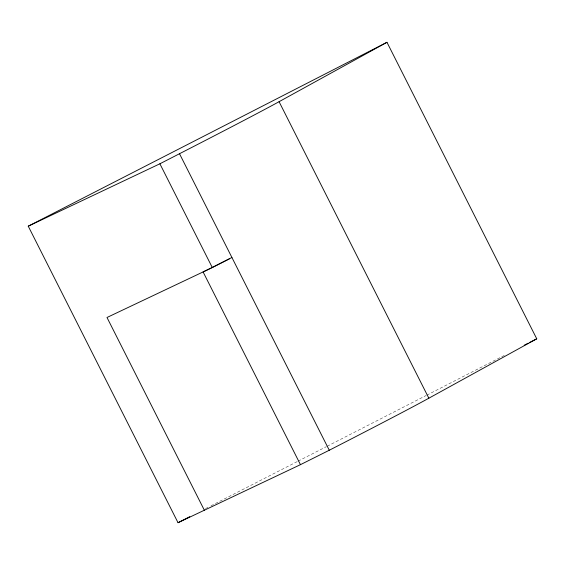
<?xml version="1.0" encoding="UTF-8"?>
<svg xmlns="http://www.w3.org/2000/svg" width="565" height="565" viewBox="0 0 565 565"><rect width="100%" height="100%" fill="white"/><g stroke="black" fill="none" stroke-linecap="round" stroke-linejoin="round"><path stroke-width="0.42" stroke-dasharray="2.83 2.12" d="M205.505 508.62L207.856 507.412M210.999 505.802L297.338 461.541M298.122 461.139L326.386 446.647M327.17 446.244L426.074 395.542M426.858 395.147L505.35 354.905"/><path stroke-width="0.85" d="M28.25 226.191L159.888 163.786L179.501 153.729A221.515 2.705 -26.8 0 0 279.075 101.693L386.969 42.297L536.75 338.809L428.849 398.205A221.515 2.705 -26.8 0 1 329.275 450.241L300.453 464.663L178.032 522.703L28.25 226.191L386.969 42.297M204.353 510.223L106.997 317.488L212.306 267.563L231.918 257.506M178.032 522.703L189.805 516.664M524.193 345.243L528.113 343.238M529.688 342.432L536.75 338.809M229.369 258.819L211.31 267.909M210.696 268.213L203.096 271.935L300.453 464.663M279.075 101.693L428.849 398.205M179.501 153.729L329.275 450.241M159.888 163.786L212.306 267.563"/></g></svg>
